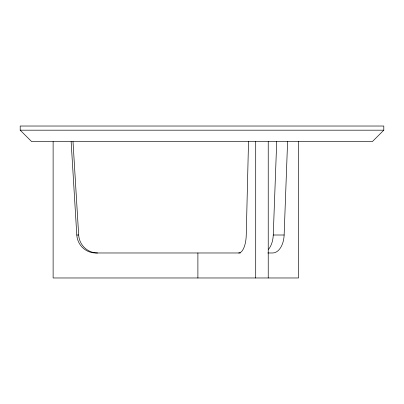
<?xml version="1.0" encoding="UTF-8"?>
<svg xmlns="http://www.w3.org/2000/svg" width="404" height="404" viewBox="0 0 404 404"><rect width="100%" height="100%" fill="white"/><g stroke="black" fill="none" stroke-linecap="round" stroke-linejoin="round"><path stroke-width="0.61" d="M248.516 141.612L246.253 235.007A19.139 7.57 -90 0 1 238.693 252.975M268.529 249.313A19.139 11.544 -90 0 0 273.261 235.007L276.71 141.612M267.781 252.975L272.614 252.975A19.139 11.544 -90 0 0 284.138 235.007L287.587 141.612M383.8 130.184L372.352 141.612L31.648 141.612L20.2 130.184L20.2 126.028L383.8 126.028L383.8 130.184L20.2 130.184M71.134 141.612L76.795 235.007L78.669 235.007A19.139 18.958 -90 0 0 97.591 252.975M273.261 235.007L284.138 235.007M240.4 252.975L95.718 252.975A19.139 18.958 -90 0 1 76.795 235.007M73.008 141.612L78.669 235.007M298.556 141.612L298.556 277.972L53.121 277.972L53.121 141.612M268.231 141.612L268.231 277.972M255.707 141.612L255.707 277.972M197.894 252.975L197.894 277.972"/></g></svg>
